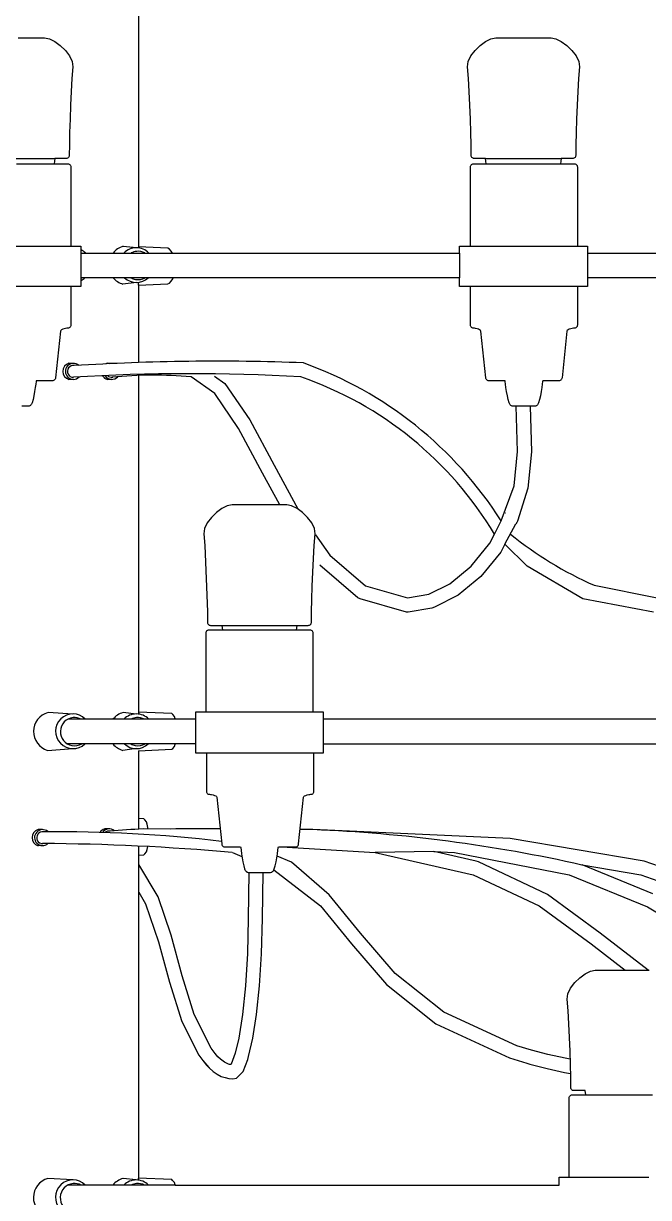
# Model space of a CAD drawing. Header units: millimetres. Extents: x 112 to 8820, y -2365 to 5002.
# Drawn here: x 4494.1 to 4648.4, y -683.1 to -393.3 of the extents above; entities that cross this region are included whole.
import ezdxf

# ---------------------------------------------------------------- set-up
doc = ezdxf.new("R2010")
doc.units = ezdxf.units.MM

# ---------------------------------------------------------------- blocks, each defined once
blk = doc.blocks.new('2097-50_EL_frontal')
for p, q in [((3.002, 87.522), (3.002, 67.005)), ((0.028, 72.149), (0.194, 72.149)), ((0.194, 72.149), (0.348, 72.149)), ((0.348, 72.149), (0.478, 72.149)), ((0.478, 72.149), (0.578, 72.149)), ((0.578, 72.149), (0.641, 72.149)), ((0.641, 72.149), (0.662, 72.149)), ((0.662, 72.149), (0.662, 72.149)), ((0.662, 72.149), (0.681, 72.149)), ((0.681, 72.149), (0.799, 72.125)), ((0.799, 72.125), (0.933, 72.06)), ((0.933, 72.06), (1.069, 71.962)), ((1.069, 71.962), (1.194, 71.841)), ((11.307, 71.841), (11.432, 71.962)), ((11.432, 71.962), (11.566, 72.06)), ((11.566, 72.06), (11.699, 72.125)), ((11.699, 72.125), (11.817, 72.149)), ((11.817, 72.149), (11.859, 72.149)), ((11.859, 72.149), (11.941, 72.149)), ((11.941, 72.149), (12.057, 72.149)), ((12.057, 72.149), (12.2, 72.149)), ((12.2, 72.149), (12.361, 72.149)), ((12.361, 72.149), (12.53, 72.149)), ((12.53, 72.149), (12.697, 72.149)), ((12.697, 72.149), (12.85, 72.149)), ((12.85, 72.149), (12.981, 72.149)), ((12.981, 72.149), (13.081, 72.149)), ((13.081, 72.149), (13.143, 72.149)), ((13.143, 72.149), (13.165, 72.149)), ((13.165, 72.149), (13.184, 72.149)), ((13.184, 72.149), (13.302, 72.125)), ((13.302, 72.125), (13.436, 72.06)), ((13.436, 72.06), (13.572, 71.962)), ((13.572, 71.962), (13.697, 71.841)), ((1.194, 71.841), (1.296, 71.707)), ((1.296, 71.707), (1.363, 71.568)), ((11.14, 71.568), (11.206, 71.707)), ((11.206, 71.707), (11.307, 71.841)), ((13.697, 71.841), (13.8, 71.707)), ((13.8, 71.707), (13.866, 71.568)), ((1.38, 71.435), (1.357, 71.147)), ((1.363, 71.568), (1.38, 71.435)), ((11.123, 71.435), (11.14, 71.568)), ((11.146, 71.147), (11.123, 71.435)), ((13.883, 71.435), (13.86, 71.147)), ((13.866, 71.568), (13.883, 71.435)), ((1.357, 71.147), (1.338, 70.826)), ((11.165, 70.826), (11.146, 71.147)), ((13.86, 71.147), (13.841, 70.826)), ((1.338, 70.826), (1.322, 70.488)), ((11.181, 70.488), (11.165, 70.826)), ((13.841, 70.826), (13.825, 70.488)), ((1.322, 70.488), (1.309, 70.146)), ((11.193, 70.146), (11.181, 70.488)), ((13.825, 70.488), (13.812, 70.146)), ((1.309, 70.146), (1.299, 69.816)), ((11.203, 69.816), (11.193, 70.146)), ((13.812, 70.146), (13.802, 69.816)), ((1.299, 69.816), (1.293, 69.512)), ((11.21, 69.512), (11.203, 69.816)), ((13.802, 69.816), (13.796, 69.512)), ((1.293, 69.512), (1.289, 69.248)), ((11.213, 69.248), (11.21, 69.512)), ((13.796, 69.512), (13.792, 69.248)), ((-0.938, 69.175), (0.934, 69.175)), ((-0.009, 69.04), (0.251, 69.04)), ((0.251, 69.04), (0.5, 69.04)), ((0.5, 69.04), (0.727, 69.04)), ((0.727, 69.04), (0.922, 69.04)), ((0.934, 69.175), (0.916, 69.04)), ((0.922, 69.04), (1.076, 69.04)), ((1.062, 69.175), (0.934, 69.175)), ((1.173, 69.175), (1.062, 69.175)), ((1.076, 69.04), (1.183, 69.04)), ((1.192, 69.175), (1.173, 69.175)), ((1.183, 69.04), (1.237, 69.04)), ((1.211, 69.175), (1.192, 69.175)), ((1.229, 69.176), (1.211, 69.175)), ((1.245, 69.182), (1.229, 69.176)), ((1.237, 69.04), (1.237, 69.04)), ((1.237, 69.04), (1.256, 69.04)), ((1.26, 69.19), (1.245, 69.182)), ((1.256, 69.04), (1.273, 69.039)), ((1.272, 69.201), (1.26, 69.19)), ((1.281, 69.215), (1.272, 69.201)), ((1.273, 69.039), (1.289, 69.033)), ((1.287, 69.231), (1.281, 69.215)), ((1.289, 69.248), (1.287, 69.231)), ((1.289, 69.033), (1.302, 69.024)), ((1.302, 69.024), (1.314, 69.013)), ((1.314, 69.013), (1.322, 68.999)), ((1.322, 68.999), (1.328, 68.983)), ((1.328, 68.983), (1.33, 68.966)), ((11.192, 68.966), (11.194, 68.983)), ((11.194, 68.983), (11.2, 68.999)), ((11.2, 68.999), (11.208, 69.013)), ((11.208, 69.013), (11.22, 69.024)), ((11.215, 69.231), (11.213, 69.248)), ((11.221, 69.215), (11.215, 69.231)), ((11.22, 69.024), (11.234, 69.033)), ((11.23, 69.201), (11.221, 69.215)), ((11.242, 69.19), (11.23, 69.201)), ((11.234, 69.033), (11.249, 69.039)), ((11.257, 69.182), (11.242, 69.19)), ((11.249, 69.039), (11.266, 69.04)), ((11.273, 69.176), (11.257, 69.182)), ((11.266, 69.04), (11.32, 69.04)), ((11.29, 69.175), (11.273, 69.176)), ((11.365, 69.175), (11.29, 69.175)), ((11.301, 69.04), (11.408, 69.04)), ((11.32, 69.04), (11.427, 69.04)), ((11.511, 69.175), (11.365, 69.175)), ((11.408, 69.04), (11.562, 69.04)), ((11.427, 69.04), (11.581, 69.04)), ((11.565, 69.175), (11.511, 69.175)), ((11.562, 69.04), (11.756, 69.04)), ((11.584, 69.04), (11.565, 69.175)), ((11.565, 69.175), (13.437, 69.175)), ((11.581, 69.04), (11.776, 69.04)), ((11.756, 69.04), (11.983, 69.04)), ((11.776, 69.04), (12.003, 69.04)), ((11.983, 69.04), (12.233, 69.04)), ((12.003, 69.04), (12.252, 69.04)), ((12.233, 69.04), (12.493, 69.04)), ((12.252, 69.04), (12.513, 69.04)), ((12.493, 69.04), (12.754, 69.04)), ((12.513, 69.04), (12.773, 69.04)), ((12.754, 69.04), (13.003, 69.04)), ((12.773, 69.04), (13.023, 69.04)), ((13.003, 69.04), (13.23, 69.04)), ((13.023, 69.04), (13.25, 69.04)), ((13.23, 69.04), (13.425, 69.04)), ((13.25, 69.04), (13.444, 69.04)), ((13.437, 69.175), (13.419, 69.04)), ((13.425, 69.04), (13.579, 69.04)), ((13.546, 69.175), (13.437, 69.175)), ((13.444, 69.04), (13.598, 69.04)), ((13.657, 69.175), (13.546, 69.175)), ((13.579, 69.04), (13.686, 69.04)), ((13.598, 69.04), (13.705, 69.04)), ((13.695, 69.175), (13.657, 69.175)), ((13.686, 69.04), (13.74, 69.04)), ((13.715, 69.175), (13.695, 69.175)), ((13.705, 69.04), (13.759, 69.04)), ((13.732, 69.176), (13.715, 69.175)), ((13.748, 69.182), (13.732, 69.176)), ((13.74, 69.04), (13.759, 69.04)), ((13.763, 69.19), (13.748, 69.182)), ((13.759, 69.04), (13.776, 69.039)), ((13.759, 69.04), (13.776, 69.039)), ((13.775, 69.201), (13.763, 69.19)), ((13.784, 69.215), (13.775, 69.201)), ((13.776, 69.039), (13.792, 69.033)), ((13.776, 69.039), (13.792, 69.033)), ((13.79, 69.231), (13.784, 69.215)), ((13.792, 69.248), (13.79, 69.231)), ((13.792, 69.033), (13.806, 69.024)), ((13.792, 69.033), (13.806, 69.024)), ((13.806, 69.024), (13.817, 69.013)), ((13.806, 69.024), (13.817, 69.013)), ((13.817, 69.013), (13.826, 68.999)), ((13.817, 69.013), (13.826, 68.999)), ((13.826, 68.999), (13.831, 68.983)), ((13.826, 68.999), (13.831, 68.983)), ((13.831, 68.983), (13.833, 68.966)), ((13.831, 68.983), (13.833, 68.966)), ((1.33, 68.966), (1.33, 67.013)), ((11.192, 67.013), (11.192, 68.966)), ((13.833, 68.966), (13.833, 67.013)), ((13.833, 68.966), (13.833, 67.013)), ((-1.58, 67.013), (1.58, 67.013)), ((1.58, 67.013), (1.58, 66.013)), ((2.948, 66.971, 0.142), (2.622, 67.005, 0.047)), ((3.001, 67.013), (3.001, 66.967)), ((3.725, 66.959), (3.001, 66.99)), ((3.767, 66.938), (3.725, 66.959)), ((10.923, 66.841), (10.923, 67.013)), ((10.923, 67.013), (10.992, 67.013)), ((10.992, 67.013), (11.126, 67.013)), ((11.126, 67.013), (13.833, 67.013)), ((13.833, 67.013), (13.861, 67.013)), ((13.861, 67.013), (13.995, 67.013)), ((13.995, 67.013), (14.064, 67.013)), ((14.064, 67.013), (14.083, 67.013)), ((14.083, 67.013), (14.083, 66.841)), ((1.58, 66.841), (10.923, 66.841)), ((3.81, 66.888), (3.767, 66.938)), ((3.838, 66.841), (3.81, 66.888)), ((10.923, 66.841), (10.923, 66.231)), ((14.083, 66.841), (18.649, 66.841)), ((14.083, 66.841), (14.083, 66.231)), ((10.923, 66.231), (1.58, 66.231)), ((2.948, 66.116, 0.142), (2.612, 66.073, 0.047)), ((3.001, 66.046), (3.001, 66.119)), ((3.725, 66.077), (3.767, 66.098)), ((3.767, 66.098), (3.81, 66.148)), ((3.81, 66.148), (3.843, 66.204)), ((3.843, 66.204), (3.852, 66.231)), ((10.923, 66.013), (10.923, 66.231)), ((18.649, 66.231), (14.083, 66.231)), ((14.083, 66.231), (14.083, 66.013)), ((1.58, 66.013), (-1.58, 66.013)), ((1.33, 66.013), (1.33, 65.061)), ((3.001, 66.046), (3.725, 66.077)), ((3.002, 66.067), (3.002, 64.373)), ((10.992, 66.013), (10.923, 66.013)), ((11.126, 66.013), (10.992, 66.013)), ((11.192, 66.013), (11.126, 66.013)), ((11.192, 65.061), (11.192, 66.013)), ((13.833, 66.013), (11.192, 66.013)), ((13.833, 66.013), (13.833, 65.061)), ((13.861, 66.013), (13.833, 66.013)), ((13.833, 66.013), (13.833, 65.061)), ((13.995, 66.013), (13.861, 66.013)), ((14.064, 66.013), (13.995, 66.013)), ((14.083, 66.013), (14.064, 66.013)), ((1.08, 64.931), (1.071, 64.914)), ((1.102, 64.946), (1.08, 64.931)), ((1.132, 64.96), (1.102, 64.946)), ((1.166, 64.971), (1.132, 64.96)), ((1.201, 64.98), (1.166, 64.971)), ((1.232, 64.985), (1.201, 64.98)), ((1.256, 64.987), (1.232, 64.985)), ((1.273, 64.989), (1.256, 64.987)), ((1.289, 64.995), (1.273, 64.989)), ((1.302, 65.003), (1.289, 64.995)), ((1.314, 65.015), (1.302, 65.003)), ((1.322, 65.029), (1.314, 65.015)), ((1.328, 65.044), (1.322, 65.029)), ((1.33, 65.061), (1.328, 65.044)), ((11.194, 65.044), (11.192, 65.061)), ((11.2, 65.029), (11.194, 65.044)), ((11.208, 65.015), (11.2, 65.029)), ((11.22, 65.003), (11.208, 65.015)), ((11.234, 64.995), (11.22, 65.003)), ((11.249, 64.989), (11.234, 64.995)), ((11.266, 64.987), (11.249, 64.989)), ((11.291, 64.985), (11.266, 64.987)), ((11.321, 64.98), (11.291, 64.985)), ((11.356, 64.971), (11.321, 64.98)), ((11.39, 64.96), (11.356, 64.971)), ((11.42, 64.946), (11.39, 64.96)), ((11.442, 64.931), (11.42, 64.946)), ((11.451, 64.914), (11.442, 64.931)), ((13.583, 64.931), (13.574, 64.914)), ((13.583, 64.931), (13.574, 64.914)), ((13.605, 64.946), (13.583, 64.931)), ((13.605, 64.946), (13.583, 64.931)), ((13.635, 64.96), (13.605, 64.946)), ((13.635, 64.96), (13.605, 64.946)), ((13.669, 64.971), (13.635, 64.96)), ((13.669, 64.971), (13.635, 64.96)), ((13.704, 64.98), (13.669, 64.971)), ((13.704, 64.98), (13.669, 64.971)), ((13.735, 64.985), (13.704, 64.98)), ((13.735, 64.985), (13.704, 64.98)), ((13.759, 64.987), (13.735, 64.985)), ((13.759, 64.987), (13.735, 64.985)), ((13.776, 64.989), (13.759, 64.987)), ((13.776, 64.989), (13.759, 64.987)), ((13.792, 64.995), (13.776, 64.989)), ((13.792, 64.995), (13.776, 64.989)), ((13.806, 65.003), (13.792, 64.995)), ((13.806, 65.003), (13.792, 64.995)), ((13.817, 65.015), (13.806, 65.003)), ((13.817, 65.015), (13.806, 65.003)), ((13.826, 65.029), (13.817, 65.015)), ((13.826, 65.029), (13.817, 65.015)), ((13.831, 65.044), (13.826, 65.029)), ((13.831, 65.044), (13.826, 65.029)), ((13.833, 65.061), (13.831, 65.044)), ((13.833, 65.061), (13.831, 65.044)), ((1.071, 64.914), (0.952, 63.761)), ((11.57, 63.761), (11.451, 64.914)), ((13.574, 64.914), (13.455, 63.761)), ((13.574, 64.914), (13.455, 63.761)), ((3.002, 64.373), (3.002, 64.137)), ((1.393, 64.117, -0.203), (1.283, 64.117, -0.203)), ((2.341, 64.117, -0.203), (2.231, 64.117, -0.203)), ((0.952, 63.761), (0.948, 63.744)), ((3.002, 63.819), (3.002, 55.505)), ((4.883, 63.37), (4.296, 63.782)), ((4.878, 63.797), (5.133, 63.618)), ((11.574, 63.744), (11.57, 63.761)), ((13.455, 63.761), (13.452, 63.744)), ((13.455, 63.761), (13.452, 63.744)), ((0.451, 63.522), (0.435, 63.422)), ((0.463, 63.607), (0.451, 63.522)), ((0.471, 63.665), (0.463, 63.607)), ((0.474, 63.688), (0.471, 63.665)), ((0.519, 63.688), (0.474, 63.688)), ((0.653, 63.688), (0.519, 63.688)), ((0.759, 63.688), (0.653, 63.688)), ((0.833, 63.688), (0.759, 63.688)), ((0.871, 63.688), (0.833, 63.688)), ((0.888, 63.689), (0.871, 63.688)), ((0.904, 63.695), (0.888, 63.689)), ((0.919, 63.703), (0.904, 63.695)), ((0.931, 63.715), (0.919, 63.703)), ((0.941, 63.728), (0.931, 63.715)), ((0.948, 63.744), (0.941, 63.728)), ((1.393, 63.721, -0.203), (1.283, 63.721, -0.203)), ((2.341, 63.721, -0.203), (2.231, 63.721, -0.203)), ((5.133, 63.618), (5.744, 62.726)), ((11.581, 63.728), (11.574, 63.744)), ((11.591, 63.715), (11.581, 63.728)), ((11.603, 63.703), (11.591, 63.715)), ((11.618, 63.695), (11.603, 63.703)), ((11.634, 63.689), (11.618, 63.695)), ((11.651, 63.688), (11.634, 63.689)), ((11.689, 63.688), (11.651, 63.688)), ((11.743, 63.688), (11.67, 63.688)), ((11.763, 63.688), (11.689, 63.688)), ((11.85, 63.688), (11.743, 63.688)), ((11.869, 63.688), (11.763, 63.688)), ((11.984, 63.688), (11.85, 63.688)), ((12.004, 63.688), (11.869, 63.688)), ((12.029, 63.688), (11.984, 63.688)), ((12.048, 63.688), (12.004, 63.688)), ((12.051, 63.665), (12.048, 63.688)), ((12.059, 63.607), (12.051, 63.665)), ((12.071, 63.522), (12.059, 63.607)), ((12.087, 63.422), (12.071, 63.522)), ((12.954, 63.522), (12.939, 63.422)), ((12.954, 63.522), (12.939, 63.422)), ((12.966, 63.607), (12.954, 63.522)), ((12.966, 63.607), (12.954, 63.522)), ((12.974, 63.665), (12.966, 63.607)), ((12.974, 63.665), (12.966, 63.607)), ((12.977, 63.688), (12.974, 63.665)), ((12.977, 63.688), (12.974, 63.665)), ((13.002, 63.688), (12.977, 63.688)), ((13.022, 63.688), (12.977, 63.688)), ((13.137, 63.688), (13.002, 63.688)), ((13.156, 63.688), (13.022, 63.688)), ((13.243, 63.688), (13.137, 63.688)), ((13.263, 63.688), (13.156, 63.688)), ((13.317, 63.688), (13.243, 63.688)), ((13.336, 63.688), (13.263, 63.688)), ((13.355, 63.688), (13.317, 63.688)), ((13.374, 63.688), (13.336, 63.688)), ((13.374, 63.688), (13.355, 63.688)), ((13.391, 63.689), (13.374, 63.688)), ((13.391, 63.689), (13.374, 63.688)), ((13.408, 63.695), (13.391, 63.689)), ((13.408, 63.695), (13.391, 63.689)), ((13.422, 63.703), (13.408, 63.695)), ((13.422, 63.703), (13.408, 63.695)), ((13.435, 63.715), (13.422, 63.703)), ((13.435, 63.715), (13.422, 63.703)), ((13.445, 63.728), (13.435, 63.715)), ((13.445, 63.728), (13.435, 63.715)), ((13.452, 63.744), (13.445, 63.728)), ((13.452, 63.744), (13.445, 63.728)), ((0.396, 63.223), (0.374, 63.145)), ((0.417, 63.319), (0.396, 63.223)), ((0.435, 63.422), (0.417, 63.319)), ((5.472, 62.51), (4.883, 63.37)), ((12.105, 63.319), (12.087, 63.422)), ((12.126, 63.223), (12.105, 63.319)), ((12.148, 63.145), (12.126, 63.223)), ((12.9, 63.223), (12.877, 63.145)), ((12.9, 63.223), (12.877, 63.145)), ((12.92, 63.319), (12.9, 63.223)), ((12.92, 63.319), (12.9, 63.223)), ((12.939, 63.422), (12.92, 63.319)), ((12.939, 63.422), (12.92, 63.319)), ((0.172, 63.06), (0.122, 63.06)), ((0.215, 63.06), (0.172, 63.06)), ((0.249, 63.06), (0.215, 63.06)), ((0.272, 63.06), (0.249, 63.06)), ((0.284, 63.06), (0.272, 63.06)), ((0.301, 63.062), (0.284, 63.06)), ((0.317, 63.069), (0.301, 63.062)), ((0.332, 63.079), (0.317, 63.069)), ((0.345, 63.092), (0.332, 63.079)), ((0.356, 63.108), (0.345, 63.092)), ((0.366, 63.125), (0.356, 63.108)), ((0.374, 63.145), (0.366, 63.125)), ((12.156, 63.125), (12.148, 63.145)), ((12.166, 63.108), (12.156, 63.125)), ((12.177, 63.092), (12.166, 63.108)), ((12.191, 63.079), (12.177, 63.092)), ((12.205, 63.069), (12.191, 63.079)), ((12.221, 63.062), (12.205, 63.069)), ((12.238, 63.06), (12.221, 63.062)), ((12.25, 63.06), (12.238, 63.06)), ((12.273, 63.06), (12.25, 63.06)), ((12.288, 63.06), (12.254, 63.06)), ((12.307, 63.06), (12.273, 63.06)), ((12.331, 63.06), (12.288, 63.06)), ((12.326, 63.06), (12.307, 63.06)), ((12.359, 61.94), (12.326, 63.06)), ((12.381, 63.06), (12.331, 63.06)), ((12.436, 63.06), (12.381, 63.06)), ((12.493, 63.06), (12.436, 63.06)), ((12.551, 63.06), (12.493, 63.06)), ((12.606, 63.06), (12.551, 63.06)), ((12.656, 63.06), (12.606, 63.06)), ((12.699, 63.06), (12.656, 63.06)), ((12.675, 63.06), (12.672, 63.06)), ((12.672, 63.06), (12.705, 61.93)), ((12.718, 63.06), (12.675, 63.06)), ((12.733, 63.06), (12.699, 63.06)), ((12.752, 63.06), (12.718, 63.06)), ((12.756, 63.06), (12.733, 63.06)), ((12.776, 63.06), (12.752, 63.06)), ((12.768, 63.06), (12.756, 63.06)), ((12.776, 63.06), (12.768, 63.06)), ((12.788, 63.06), (12.776, 63.06)), ((12.788, 63.06), (12.776, 63.06)), ((12.804, 63.062), (12.788, 63.06)), ((12.804, 63.062), (12.788, 63.06)), ((12.82, 63.069), (12.804, 63.062)), ((12.82, 63.069), (12.804, 63.062)), ((12.835, 63.079), (12.82, 63.069)), ((12.835, 63.079), (12.82, 63.069)), ((12.848, 63.092), (12.835, 63.079)), ((12.848, 63.092), (12.835, 63.079)), ((12.86, 63.108), (12.848, 63.092)), ((12.86, 63.108), (12.848, 63.092)), ((12.869, 63.125), (12.86, 63.108)), ((12.869, 63.125), (12.86, 63.108)), ((12.877, 63.145), (12.869, 63.125)), ((12.877, 63.145), (12.869, 63.125)), ((5.744, 62.726), (6.345, 61.603)), ((6.064, 61.404), (5.472, 62.51)), ((12.27, 61.095), (12.359, 61.94)), ((12.705, 61.93), (12.612, 61.04)), ((6.345, 61.603), (6.936, 60.525)), ((6.492, 60.623), (6.064, 61.404)), ((11.95, 60.232), (12.27, 61.095)), ((12.612, 61.04), (12.352, 60.222)), ((5.192, 60.599), (5.059, 60.534)), ((5.31, 60.623), (5.192, 60.599)), ((5.342, 60.623), (5.31, 60.623)), ((5.414, 60.623), (5.342, 60.623)), ((5.523, 60.623), (5.414, 60.623)), ((5.66, 60.623), (5.523, 60.623)), ((5.817, 60.623), (5.66, 60.623)), ((5.986, 60.623), (5.817, 60.623)), ((6.154, 60.623), (5.986, 60.623)), ((6.661, 60.623), (6.154, 60.623)), ((6.661, 60.623), (6.648, 60.623)), ((6.779, 60.599), (6.661, 60.623)), ((6.913, 60.534), (6.779, 60.599)), ((4.798, 60.315), (4.696, 60.18)), ((4.923, 60.436), (4.798, 60.315)), ((5.059, 60.534), (4.923, 60.436)), ((7.048, 60.436), (6.913, 60.534)), ((7.174, 60.315), (7.048, 60.436)), ((7.276, 60.18), (7.174, 60.315)), ((12.052, 60.428), (12.056, 60.424)), ((4.63, 60.042), (4.613, 59.909)), ((4.696, 60.18), (4.63, 60.042)), ((7.342, 60.042), (7.276, 60.18)), ((7.359, 59.909), (7.342, 60.042)), ((11.791, 59.897), (11.95, 60.232)), ((12.044, 59.65), (12.317, 60.152)), ((12.335, 60.185), (12.317, 60.152)), ((12.352, 60.222), (12.335, 60.185)), ((4.613, 59.909), (4.635, 59.621)), ((7.336, 59.621), (7.359, 59.909)), ((7.37, 59.887), (7.726, 59.379)), ((11.672, 59.679), (11.791, 59.897)), ((4.635, 59.621), (4.635, 59.62)), ((4.635, 59.621), (4.7, 57.985)), ((7.317, 59.3), (7.336, 59.621)), ((11.209, 59.11), (11.672, 59.679)), ((11.94, 59.457), (11.448, 58.854)), ((12.044, 59.65), (11.94, 59.457)), ((12.595, 59.114), (12.044, 59.65)), ((7.301, 58.962), (7.317, 59.3)), ((8.411, 58.327), (7.478, 59.131)), ((7.726, 59.379), (8.603, 58.623)), ((7.288, 58.62), (7.301, 58.962)), ((10.683, 58.675), (11.209, 59.11)), ((11.448, 58.854), (10.893, 58.394)), ((13.972, 58.305), (12.595, 59.114)), ((7.278, 58.29), (7.288, 58.62)), ((8.603, 58.623), (9.637, 58.325)), ((10.166, 58.417), (10.683, 58.675)), ((14.25, 58.639), (15.803, 58.331)), ((7.272, 57.985), (7.278, 58.29)), ((8.472, 58.305), (8.411, 58.327)), ((9.619, 57.974), (8.472, 58.305)), ((9.637, 58.325), (10.166, 58.417)), ((10.893, 58.394), (10.305, 58.101)), ((15.714, 57.974), (13.972, 58.305)), ((4.7, 57.985), (4.703, 57.722)), ((7.268, 57.722), (7.272, 57.985)), ((9.654, 57.974), (9.619, 57.974)), ((10.24, 58.077), (9.654, 57.974)), ((10.305, 58.101), (10.24, 58.077)), ((4.703, 57.722), (4.705, 57.705)), ((4.705, 57.705), (4.711, 57.689)), ((4.711, 57.689), (4.721, 57.675)), ((4.721, 57.675), (4.733, 57.664)), ((7.239, 57.664), (7.251, 57.675)), ((7.251, 57.675), (7.26, 57.689)), ((7.26, 57.689), (7.266, 57.705)), ((7.266, 57.705), (7.268, 57.722)), ((4.66, 57.474), (4.658, 57.457)), ((4.658, 57.457), (4.658, 55.504)), ((4.666, 57.49), (4.66, 57.474)), ((4.674, 57.503), (4.666, 57.49)), ((4.686, 57.515), (4.674, 57.503)), ((4.7, 57.524), (4.686, 57.515)), ((4.715, 57.529), (4.7, 57.524)), ((4.732, 57.531), (4.715, 57.529)), ((4.76, 57.531), (4.732, 57.531)), ((4.733, 57.664), (4.747, 57.656)), ((4.747, 57.656), (4.763, 57.65)), ((4.841, 57.531), (4.76, 57.531)), ((4.763, 57.65), (4.781, 57.649)), ((4.781, 57.649), (4.838, 57.649)), ((4.838, 57.649), (4.966, 57.649)), ((4.972, 57.531), (4.841, 57.531)), ((4.966, 57.649), (5.058, 57.649)), ((5.147, 57.531), (4.972, 57.531)), ((5.058, 57.649), (5.074, 57.531)), ((5.058, 57.649), (6.914, 57.649)), ((5.359, 57.531), (5.147, 57.531)), ((5.598, 57.531), (5.359, 57.531)), ((5.855, 57.531), (5.598, 57.531)), ((6.117, 57.531), (5.855, 57.531)), ((6.373, 57.531), (6.117, 57.531)), ((6.613, 57.531), (6.373, 57.531)), ((6.825, 57.531), (6.613, 57.531)), ((7, 57.531), (6.825, 57.531)), ((6.898, 57.531), (6.914, 57.649)), ((6.914, 57.649), (7.005, 57.649)), ((7.131, 57.531), (7, 57.531)), ((7.005, 57.649), (7.134, 57.649)), ((7.212, 57.531), (7.131, 57.531)), ((7.134, 57.649), (7.191, 57.649)), ((7.191, 57.649), (7.208, 57.65)), ((7.208, 57.65), (7.224, 57.656)), ((7.239, 57.531), (7.212, 57.531)), ((7.224, 57.656), (7.239, 57.664)), ((7.256, 57.529), (7.239, 57.531)), ((7.272, 57.524), (7.256, 57.529)), ((7.286, 57.515), (7.272, 57.524)), ((7.297, 57.503), (7.286, 57.515)), ((7.306, 57.49), (7.297, 57.503)), ((7.311, 57.474), (7.306, 57.49)), ((7.313, 57.457), (7.311, 57.474)), ((7.313, 55.504), (7.313, 57.457)), ((2.945, 55.461, 0.142), (2.62, 55.496, 0.047)), ((3.823, 55.47), (2.998, 55.504)), ((2.998, 55.504), (2.998, 55.458)), ((3.844, 55.448), (3.823, 55.47)), ((3.891, 55.398), (3.844, 55.448)), ((3.908, 55.343), (3.891, 55.398)), ((4.441, 55.504), (4.407, 55.504)), ((4.407, 55.504), (4.407, 54.725)), ((4.543, 55.504), (4.441, 55.504)), ((4.708, 55.504), (4.543, 55.504)), ((4.929, 55.504), (4.708, 55.504)), ((5.196, 55.504), (4.929, 55.504)), ((5.498, 55.504), (5.196, 55.504)), ((5.821, 55.504), (5.498, 55.504)), ((6.151, 55.504), (5.821, 55.504)), ((6.474, 55.504), (6.151, 55.504)), ((6.775, 55.504), (6.474, 55.504)), ((7.042, 55.504), (6.775, 55.504)), ((7.263, 55.504), (7.042, 55.504)), ((7.428, 55.504), (7.263, 55.504)), ((7.53, 55.504), (7.428, 55.504)), ((7.565, 55.504), (7.53, 55.504)), ((7.565, 54.725), (7.565, 55.504)), ((3.909, 55.336), (1.258, 55.333)), ((3.909, 55.334), (3.908, 55.343)), ((4.407, 55.334), (3.909, 55.334)), ((18.983, 55.334), (7.565, 55.334)), ((4.407, 54.725), (1.244, 54.724)), ((2.945, 54.606, 0.142), (2.61, 54.564, 0.047)), ((2.998, 54.555), (3.823, 54.59)), ((3.002, 54.555), (3.002, 52.882)), ((3.823, 54.59), (3.844, 54.611)), ((3.844, 54.611), (3.891, 54.661)), ((3.891, 54.661), (3.908, 54.716)), ((3.908, 54.716), (3.909, 54.725)), ((4.407, 54.725), (4.407, 54.504)), ((4.407, 54.504), (4.441, 54.504)), ((4.441, 54.504), (4.543, 54.504)), ((4.543, 54.504), (4.708, 54.504)), ((4.675, 54.504), (4.675, 53.552)), ((4.708, 54.504), (4.929, 54.504)), ((4.929, 54.504), (5.196, 54.504)), ((5.196, 54.504), (5.498, 54.504)), ((5.498, 54.504), (5.821, 54.504)), ((5.821, 54.504), (6.151, 54.504)), ((6.151, 54.504), (6.474, 54.504)), ((6.474, 54.504), (6.775, 54.504)), ((6.775, 54.504), (7.042, 54.504)), ((7.042, 54.504), (7.263, 54.504)), ((7.263, 54.504), (7.428, 54.504)), ((7.331, 53.552), (7.331, 54.504)), ((7.428, 54.504), (7.53, 54.504)), ((7.53, 54.504), (7.565, 54.504)), ((7.565, 54.504), (7.565, 54.725)), ((7.565, 54.725), (18.983, 54.725)), ((4.675, 53.552), (4.677, 53.535)), ((4.677, 53.535), (4.683, 53.519)), ((4.683, 53.519), (4.692, 53.506)), ((4.692, 53.506), (4.703, 53.494)), ((4.703, 53.494), (4.717, 53.485)), ((4.717, 53.485), (4.732, 53.48)), ((4.732, 53.48), (4.749, 53.478)), ((4.749, 53.478), (4.774, 53.476)), ((4.774, 53.476), (4.805, 53.471)), ((4.805, 53.471), (4.84, 53.462)), ((4.84, 53.462), (4.874, 53.451)), ((4.874, 53.451), (4.905, 53.437)), ((4.905, 53.437), (4.926, 53.421)), ((4.926, 53.421), (4.936, 53.404)), ((4.936, 53.404), (5.055, 52.252)), ((6.951, 52.252), (7.07, 53.404)), ((7.07, 53.404), (7.08, 53.421)), ((7.08, 53.421), (7.101, 53.437)), ((7.101, 53.437), (7.132, 53.451)), ((7.132, 53.451), (7.166, 53.462)), ((7.166, 53.462), (7.201, 53.471)), ((7.201, 53.471), (7.232, 53.476)), ((7.232, 53.476), (7.257, 53.478)), ((7.257, 53.478), (7.274, 53.48)), ((7.274, 53.48), (7.289, 53.485)), ((7.289, 53.485), (7.303, 53.494)), ((7.303, 53.494), (7.314, 53.506)), ((7.314, 53.506), (7.323, 53.519)), ((7.323, 53.519), (7.329, 53.535)), ((7.329, 53.535), (7.331, 53.552)), ((3.131, 52.871), (2.998, 52.882)), ((2.998, 52.882), (2.998, 52.62)), ((3.153, 52.85), (3.131, 52.871)), ((3.199, 52.798), (3.153, 52.85)), ((3.216, 52.743), (3.199, 52.798)), ((0.631, 52.607, -0.203), (0.522, 52.607, -0.203)), ((2.275, 52.626), (2.166, 52.626)), ((3.791, 52.621), (3.114, 52.627)), ((3.23, 52.657), (3.216, 52.743)), ((3.232, 52.626), (3.23, 52.657)), ((3.92, 52.627), (3.791, 52.621)), ((4.288, 52.625), (3.92, 52.627)), ((4.348, 52.627), (4.288, 52.625)), ((5.017, 52.623), (4.348, 52.627)), ((7.305, 52.607), (6.988, 52.609)), ((12.178, 52.387), (7.305, 52.607)), ((0.631, 52.211, -0.203), (0.522, 52.211, -0.203)), ((2.998, 52.201), (2.998, 51.977)), ((3.216, 52.116), (3.228, 52.19)), ((5.055, 52.252), (5.059, 52.235)), ((5.059, 52.235), (5.066, 52.219)), ((5.066, 52.219), (5.076, 52.205)), ((5.076, 52.205), (5.089, 52.194)), ((5.089, 52.194), (5.103, 52.186)), ((5.103, 52.186), (5.119, 52.18)), ((5.119, 52.18), (5.137, 52.178)), ((5.137, 52.178), (5.156, 52.178)), ((5.156, 52.178), (5.212, 52.178)), ((5.212, 52.178), (5.302, 52.178)), ((5.302, 52.178), (5.424, 52.178)), ((5.424, 52.178), (5.519, 52.178)), ((5.519, 52.178), (5.522, 52.156)), ((6.45, 52.156), (6.453, 52.178)), ((6.453, 52.178), (6.527, 52.178)), ((6.47, 52.178), (6.583, 52.178)), ((6.527, 52.178), (8.842, 52.038)), ((6.583, 52.178), (6.704, 52.178)), ((6.704, 52.178), (6.794, 52.178)), ((6.794, 52.178), (6.85, 52.178)), ((6.85, 52.178), (6.869, 52.178)), ((6.869, 52.178), (6.887, 52.18)), ((6.887, 52.18), (6.903, 52.186)), ((6.903, 52.186), (6.918, 52.194)), ((6.918, 52.194), (6.93, 52.205)), ((6.93, 52.205), (6.94, 52.219)), ((6.94, 52.219), (6.947, 52.235)), ((6.947, 52.235), (6.951, 52.252)), ((15.484, 51.829), (12.178, 52.387)), ((2.998, 51.977), (3.131, 51.988)), ((3.002, 51.977), (3.002, 44.002)), ((3.131, 51.988), (3.153, 52.009)), ((3.153, 52.009), (3.199, 52.061)), ((3.199, 52.061), (3.216, 52.116)), ((5.316, 52.041), (5.553, 51.942)), ((5.522, 52.156), (5.53, 52.097)), ((5.53, 52.097), (5.542, 52.012)), ((5.542, 52.012), (5.557, 51.913)), ((5.557, 51.913), (5.576, 51.809)), ((6.396, 51.809), (6.414, 51.913)), ((6.414, 51.913), (6.43, 52.012)), ((6.779, 51.803), (6.42, 51.953)), ((6.43, 52.012), (6.442, 52.097)), ((6.442, 52.097), (6.45, 52.156)), ((10.292, 52.065), (8.842, 52.038)), ((8.842, 52.038), (11.257, 51.494)), ((11.339, 51.829), (10.292, 52.065)), ((10.292, 52.065), (10.804, 52.038)), ((10.804, 52.038), (13.631, 51.489)), ((3.481, 50.947), (3.009, 51.749)), ((3.481, 50.947), (3.009, 51.749)), ((5.576, 51.809), (5.597, 51.713)), ((5.597, 51.713), (5.619, 51.636)), ((5.619, 51.636), (5.627, 51.616)), ((5.627, 51.616), (5.637, 51.598)), ((5.637, 51.598), (5.649, 51.583)), ((6.323, 51.583), (6.335, 51.598)), ((6.335, 51.598), (6.344, 51.616)), ((6.343, 51.613), (7.494, 50.726)), ((6.344, 51.616), (6.352, 51.636)), ((6.352, 51.636), (6.375, 51.713)), ((6.375, 51.713), (6.396, 51.809)), ((7.71, 51), (6.779, 51.803)), ((11.394, 51.809), (11.339, 51.829)), ((13.092, 51.005), (11.394, 51.809)), ((15.696, 51.024), (13.948, 51.734)), ((13.948, 51.734), (15.398, 51.489)), ((17.331, 51.176), (15.484, 51.829)), ((5.649, 51.583), (5.662, 51.569)), ((5.662, 51.569), (5.677, 51.559)), ((5.677, 51.559), (5.692, 51.553)), ((5.692, 51.553), (5.709, 51.551)), ((5.725, 51.551), (5.709, 50.414)), ((5.725, 51.551), (5.709, 50.414)), ((5.709, 51.551), (5.715, 51.551)), ((5.715, 51.551), (5.733, 51.551)), ((5.733, 51.551), (5.762, 51.551)), ((5.762, 51.551), (5.801, 51.551)), ((5.801, 51.551), (5.848, 51.551)), ((5.848, 51.551), (5.9, 51.551)), ((5.9, 51.551), (5.957, 51.551)), ((5.957, 51.551), (6.015, 51.551)), ((6.015, 51.551), (6.071, 51.551)), ((6.057, 50.41), (6.073, 51.551)), ((6.057, 50.41), (6.073, 51.551)), ((6.071, 51.551), (6.124, 51.551)), ((6.124, 51.551), (6.171, 51.551)), ((6.171, 51.551), (6.209, 51.551)), ((6.209, 51.551), (6.238, 51.551)), ((6.238, 51.551), (6.256, 51.551)), ((6.256, 51.551), (6.262, 51.551)), ((6.262, 51.551), (6.279, 51.553)), ((6.279, 51.553), (6.295, 51.559)), ((6.295, 51.559), (6.31, 51.569)), ((6.31, 51.569), (6.323, 51.583)), ((11.257, 51.494), (12.888, 50.722)), ((13.631, 51.489), (15.568, 50.702)), ((15.398, 51.489), (17.341, 50.801)), ((3.008, 51.06), (3.173, 50.779)), ((3.008, 51.06), (3.173, 50.779)), ((3.173, 50.779), (3.497, 49.84)), ((3.173, 50.779), (3.497, 49.84)), ((3.808, 49.998), (3.481, 50.947)), ((3.808, 49.998), (3.481, 50.947)), ((7.494, 50.726), (8.256, 49.786)), ((8.48, 50.052), (7.71, 51)), ((12.888, 50.722), (14.172, 49.784)), ((14.394, 50.054), (13.092, 51.005)), ((15.568, 50.702), (17.123, 49.764)), ((5.709, 50.414), (5.691, 49.545)), ((5.709, 50.414), (5.691, 49.545)), ((6.039, 49.544), (6.057, 50.41)), ((6.039, 49.544), (6.057, 50.41)), ((4.078, 48.998), (3.808, 49.998)), ((4.078, 48.998), (3.808, 49.998)), ((9.337, 49.057), (8.48, 50.052)), ((15.583, 49.138), (14.394, 50.054)), ((3.497, 49.84), (3.767, 48.839)), ((3.497, 49.84), (3.767, 48.839)), ((8.256, 49.786), (9.123, 48.781)), ((14.172, 49.784), (15.01, 49.138)), ((5.691, 49.545), (5.641, 48.749)), ((5.691, 49.545), (5.641, 48.749)), ((5.989, 48.747), (6.039, 49.544)), ((5.989, 48.747), (6.039, 49.544)), ((4.377, 48.039), (4.078, 48.998)), ((4.377, 48.039), (4.078, 48.998)), ((10.538, 48.102), (9.337, 49.057)), ((13.891, 48.95), (14.026, 49.049)), ((14.026, 49.049), (14.159, 49.114)), ((14.159, 49.114), (14.276, 49.138)), ((14.276, 49.138), (14.277, 49.138)), ((14.277, 49.138), (14.277, 49.138)), ((14.277, 49.138), (14.319, 49.138)), ((14.319, 49.138), (14.401, 49.138)), ((14.401, 49.138), (14.517, 49.138)), ((14.517, 49.138), (14.66, 49.138)), ((14.66, 49.138), (14.821, 49.138)), ((14.821, 49.138), (14.991, 49.138)), ((14.991, 49.138), (15.157, 49.138)), ((15.157, 49.138), (15.311, 49.138)), ((15.311, 49.138), (15.442, 49.138)), ((15.442, 49.138), (15.541, 49.138)), ((15.541, 49.138), (15.604, 49.138)), ((3.767, 48.839), (4.069, 47.873)), ((3.767, 48.839), (4.068, 47.873)), ((5.641, 48.749), (5.566, 48.046)), ((5.641, 48.749), (5.566, 48.046)), ((5.914, 48.044), (5.989, 48.747)), ((5.914, 48.044), (5.989, 48.747)), ((9.123, 48.781), (10.343, 47.81)), ((13.6, 48.557), (13.665, 48.695)), ((13.665, 48.695), (13.767, 48.83)), ((13.767, 48.83), (13.891, 48.95)), ((13.583, 48.424), (13.6, 48.557)), ((13.605, 48.136), (13.583, 48.424)), ((13.624, 47.815), (13.605, 48.136)), ((4.068, 47.873), (4.487, 47.039)), ((4.069, 47.873), (4.487, 47.039)), ((4.793, 47.209), (4.377, 48.039)), ((4.793, 47.209), (4.377, 48.039)), ((5.566, 48.046), (5.473, 47.46)), ((5.566, 48.046), (5.473, 47.46)), ((5.821, 47.457), (5.914, 48.044)), ((5.821, 47.457), (5.914, 48.044)), ((12.34, 47.273), (10.538, 48.102)), ((10.343, 47.81), (12.162, 46.974)), ((13.64, 47.477), (13.624, 47.815)), ((5.473, 47.46), (5.386, 47.085)), ((5.473, 47.46), (5.386, 47.085)), ((5.717, 47.01), (5.821, 47.457)), ((5.717, 47.01), (5.821, 47.457)), ((12.7, 47.161), (12.34, 47.273)), ((13.653, 47.135), (13.64, 47.477)), ((4.487, 47.039), (4.585, 46.906)), ((4.487, 47.039), (4.585, 46.906)), ((4.89, 47.077), (4.793, 47.209)), ((4.89, 47.077), (4.793, 47.209)), ((4.959, 46.999), (4.89, 47.077)), ((4.959, 46.999), (4.89, 47.077)), ((5.023, 46.939), (4.959, 46.999)), ((5.023, 46.939), (4.959, 46.999)), ((5.386, 47.085), (5.284, 46.818)), ((5.386, 47.085), (5.285, 46.818)), ((5.697, 46.929), (5.717, 47.01)), ((5.697, 46.929), (5.717, 47.01)), ((12.162, 46.974), (12.589, 46.841)), ((13.108, 47.054), (12.7, 47.161)), ((13.532, 46.963), (13.108, 47.054)), ((13.659, 46.942), (13.532, 46.963)), ((13.663, 46.805), (13.653, 47.135)), ((4.585, 46.906), (4.683, 46.795)), ((4.585, 46.906), (4.682, 46.795)), ((4.682, 46.795), (4.745, 46.73)), ((4.683, 46.795), (4.745, 46.73)), ((4.745, 46.73), (4.843, 46.639)), ((4.745, 46.73), (4.843, 46.639)), ((5.12, 46.869), (5.023, 46.939)), ((5.12, 46.869), (5.023, 46.939)), ((5.218, 46.818), (5.12, 46.869)), ((5.218, 46.818), (5.12, 46.869)), ((5.243, 46.81), (5.218, 46.818)), ((5.243, 46.81), (5.218, 46.818)), ((5.273, 46.807), (5.243, 46.81)), ((5.273, 46.807), (5.243, 46.81)), ((5.285, 46.818), (5.273, 46.807)), ((5.284, 46.818), (5.273, 46.807)), ((5.587, 46.639), (5.697, 46.929)), ((5.587, 46.639), (5.697, 46.929)), ((12.589, 46.841), (12.664, 46.819)), ((12.664, 46.819), (13.091, 46.706)), ((13.091, 46.706), (13.519, 46.615)), ((13.669, 46.5), (13.663, 46.805)), ((4.843, 46.639), (4.942, 46.567)), ((4.843, 46.639), (4.942, 46.567)), ((4.942, 46.567), (5.04, 46.516)), ((4.942, 46.567), (5.04, 46.516)), ((5.04, 46.516), (5.139, 46.486)), ((5.04, 46.516), (5.139, 46.486)), ((5.139, 46.486), (5.226, 46.462)), ((5.139, 46.486), (5.226, 46.462)), ((5.226, 46.462), (5.325, 46.451)), ((5.226, 46.462), (5.325, 46.451)), ((5.325, 46.451), (5.329, 46.451)), ((5.325, 46.451), (5.329, 46.451)), ((5.329, 46.451), (5.416, 46.474)), ((5.329, 46.451), (5.416, 46.474)), ((5.416, 46.474), (5.524, 46.577)), ((5.416, 46.474), (5.524, 46.577)), ((5.524, 46.577), (5.587, 46.639)), ((5.524, 46.577), (5.587, 46.639)), ((13.519, 46.615), (13.667, 46.59)), ((13.673, 46.236), (13.669, 46.5)), ((13.675, 46.219), (13.673, 46.236)), ((13.681, 46.204), (13.675, 46.219)), ((13.69, 46.19), (13.681, 46.204)), ((13.702, 46.179), (13.69, 46.19)), ((13.716, 46.17), (13.702, 46.179)), ((13.732, 46.165), (13.716, 46.17)), ((13.75, 46.164), (13.732, 46.165)), ((13.825, 46.164), (13.75, 46.164)), ((13.971, 46.164), (13.825, 46.164)), ((14.025, 46.164), (13.971, 46.164)), ((14.039, 46.058), (14.025, 46.164)), ((13.633, 45.984), (13.635, 46.001)), ((13.633, 44.031), (13.633, 45.984)), ((13.635, 46.001), (13.64, 46.017)), ((13.64, 46.017), (13.649, 46.031)), ((13.649, 46.031), (13.66, 46.042)), ((13.66, 46.042), (13.674, 46.051)), ((13.674, 46.051), (13.689, 46.056)), ((13.689, 46.056), (13.706, 46.058)), ((13.706, 46.058), (13.707, 46.058)), ((13.707, 46.058), (13.707, 46.058)), ((13.707, 46.058), (13.761, 46.058)), ((13.761, 46.058), (13.868, 46.058)), ((13.868, 46.058), (14.022, 46.058)), ((14.022, 46.058), (14.217, 46.058)), ((14.217, 46.058), (14.444, 46.058)), ((14.444, 46.058), (14.693, 46.058)), ((14.693, 46.058), (14.954, 46.058)), ((14.954, 46.058), (15.214, 46.058)), ((15.214, 46.058), (15.464, 46.058)), ((15.464, 46.058), (15.691, 46.058)), ((3.906, 43.833), (1.255, 43.83)), ((2.942, 43.959, 0.142), (2.617, 43.993, 0.047)), ((3.82, 43.967), (2.995, 44.002)), ((2.995, 44.001), (2.995, 43.955)), ((3.841, 43.946), (3.82, 43.967)), ((3.888, 43.896), (3.841, 43.946)), ((3.905, 43.841), (3.888, 43.896)), ((3.906, 43.832), (3.905, 43.841)), ((3.906, 43.832), (13.383, 43.828)), ((13.383, 43.828), (13.383, 44.031)), ((13.383, 44.031), (13.383, 44.031)), ((13.383, 44.031), (13.383, 44.031)), ((13.383, 44.031), (13.452, 44.031)), ((13.452, 44.031), (13.586, 44.031)), ((13.586, 44.031), (13.78, 44.031)), ((13.78, 44.031), (14.026, 44.031)), ((14.026, 44.031), (14.311, 44.031)), ((14.311, 44.031), (14.625, 44.031)), ((14.625, 44.031), (14.954, 44.031)), ((14.954, 44.031), (15.282, 44.031)), ((15.282, 44.031), (15.596, 44.031))]:
    blk.add_line(p, q)
at = {"extrusion": (1.04654e-19, -0.001462, 0.999999)}
for p, q in [((1.381, 55.461, 0.142), (0.766, 55.496, 0.142)), ((0.756, 54.564, 0.141), (1.381, 54.606, 0.142)), ((1.378, 43.959, 0.142), (0.763, 43.993, 0.142))]:
    blk.add_line(p, q, dxfattribs=at)
for centre, radius, start, end in [((2.749, 66.538, 0.047), 0.485, 105.2166, 141.3248), ((2.948, 66.543, 0.142), 0.428, 44.062, 135.938), ((1.384, 66.543, 0.142), 0.428, 44.3824, 62.6131), ((1.423, 66.534, 0.142), 0.349, 62.2823, 63.0865), ((2.987, 66.534, 0.142), 0.349, 95.2856, 118.3171), ((2.987, 66.534, 0.142), 0.349, 61.6829, 95.2856), ((1.384, 66.543, 0.142), 0.428, 297.3869, 313.1818), ((1.423, 66.534, 0.142), 0.349, 296.9135, 299.8896), ((2.749, 66.538, 0.047), 0.485, 219.1794, 253.524), ((2.948, 66.543, 0.142), 0.428, 226.8182, 313.1818), ((2.987, 66.534, 0.142), 0.349, 240.1104, 259.575), ((2.987, 66.534, 0.142), 0.349, 259.575, 299.8896), ((1.338, 63.919, -0.203), 0.206, 105.4166, 254.5834), ((1.393, 63.919, -0.203), 0.198, 47.603, 316.1676), ((1.392, 63.918), 0.145, 81.2448, 270), ((4.914, 7.69), 56.48, 87.8136, 93.5529), ((2.286, 63.919, -0.203), 0.206, 105.4166, 115.9394), ((2.341, 63.919, -0.203), 0.198, 77.6171, 107.6241), ((3.836, 55.074), 9.614, 32.4423, 70.3486), ((4.269, 17.264), 46.598, 86.6366, 93.5399), ((2.286, 63.919, -0.203), 0.206, 211.3925, 254.5834), ((2.341, 63.919, -0.203), 0.198, 211.7443, 318.2206), ((2.34, 63.918), 0.145, 223.847, 279.3837), ((3.365, 53.955), 9.871, 84.5869, 95.9273), ((4.08, 55.287), 8.984, 30.8759, 71.0131), ((17.892, 66.939), 9.063, 230.941, 246.3124), ((0.893, 55.028, 0.047), 0.485, 105.2166, 253.524), ((1.381, 55.034, 0.142), 0.428, 44.3824, 313.5514), ((1.42, 55.024, 0.142), 0.349, 95.2856, 259.575), ((1.42, 55.024, 0.142), 0.349, 62.2823, 95.2856), ((2.747, 55.028, 0.047), 0.485, 105.2166, 141.0649), ((2.945, 55.034, 0.142), 0.428, 44.3824, 135.6176), ((2.984, 55.024, 0.142), 0.349, 95.2856, 117.7177), ((2.984, 55.024, 0.142), 0.349, 62.2823, 95.2856), ((1.42, 55.024, 0.142), 0.349, 259.575, 300.5084), ((2.747, 55.028, 0.047), 0.485, 218.9187, 253.524), ((2.945, 55.034, 0.142), 0.428, 226.4837, 313.5514), ((2.984, 55.024, 0.142), 0.349, 239.5501, 259.575), ((2.984, 55.024, 0.142), 0.349, 259.575, 300.5084), ((0.577, 52.409, -0.203), 0.206, 105.4166, 254.5834), ((0.631, 52.409, -0.203), 0.198, 49.412, 312.2669), ((0.631, 52.408), 0.145, 81.2448, 270), ((1.037, 18.377), 34.176, 83.2598, 90.6451), ((2.221, 52.427), 0.206, 105.4166, 147.3953), ((2.275, 52.427), 0.198, 49.412, 146.6755), ((2.275, 52.426, 0.203), 0.145, 81.2448, 131.8017), ((8.093, -23.171), 75.962, 93.75833, 94.37625), ((5.797, 15.441), 37.196, 77.3432, 87.6772), ((0.395, -2.194), 54.457, 84.8156, 89.7526), ((0.89, 43.526, 0.047), 0.485, 105.2166, 253.524), ((1.378, 43.531, 0.142), 0.428, 44.3824, 313.5514), ((1.417, 43.522, 0.142), 0.349, 95.2856, 259.575), ((1.417, 43.522, 0.142), 0.349, 62.2823, 95.2856), ((2.744, 43.526, 0.047), 0.485, 105.2166, 141.0649), ((2.942, 43.531, 0.142), 0.428, 44.3824, 135.6176), ((2.981, 43.522, 0.142), 0.349, 95.2856, 117.7177), ((2.981, 43.522, 0.142), 0.349, 62.2823, 95.2856)]:
    blk.add_arc(centre, radius, start, end)

msp = doc.modelspace()

# ---------------------------------------------------------------- block references
at = {"color": 0, "xscale": 10, "yscale": 10, "zscale": 10}
msp.add_blockref('2097-50_EL_frontal', (4492.47, -1118.34), dxfattribs=at)

doc.saveas('drawing.dxf')
